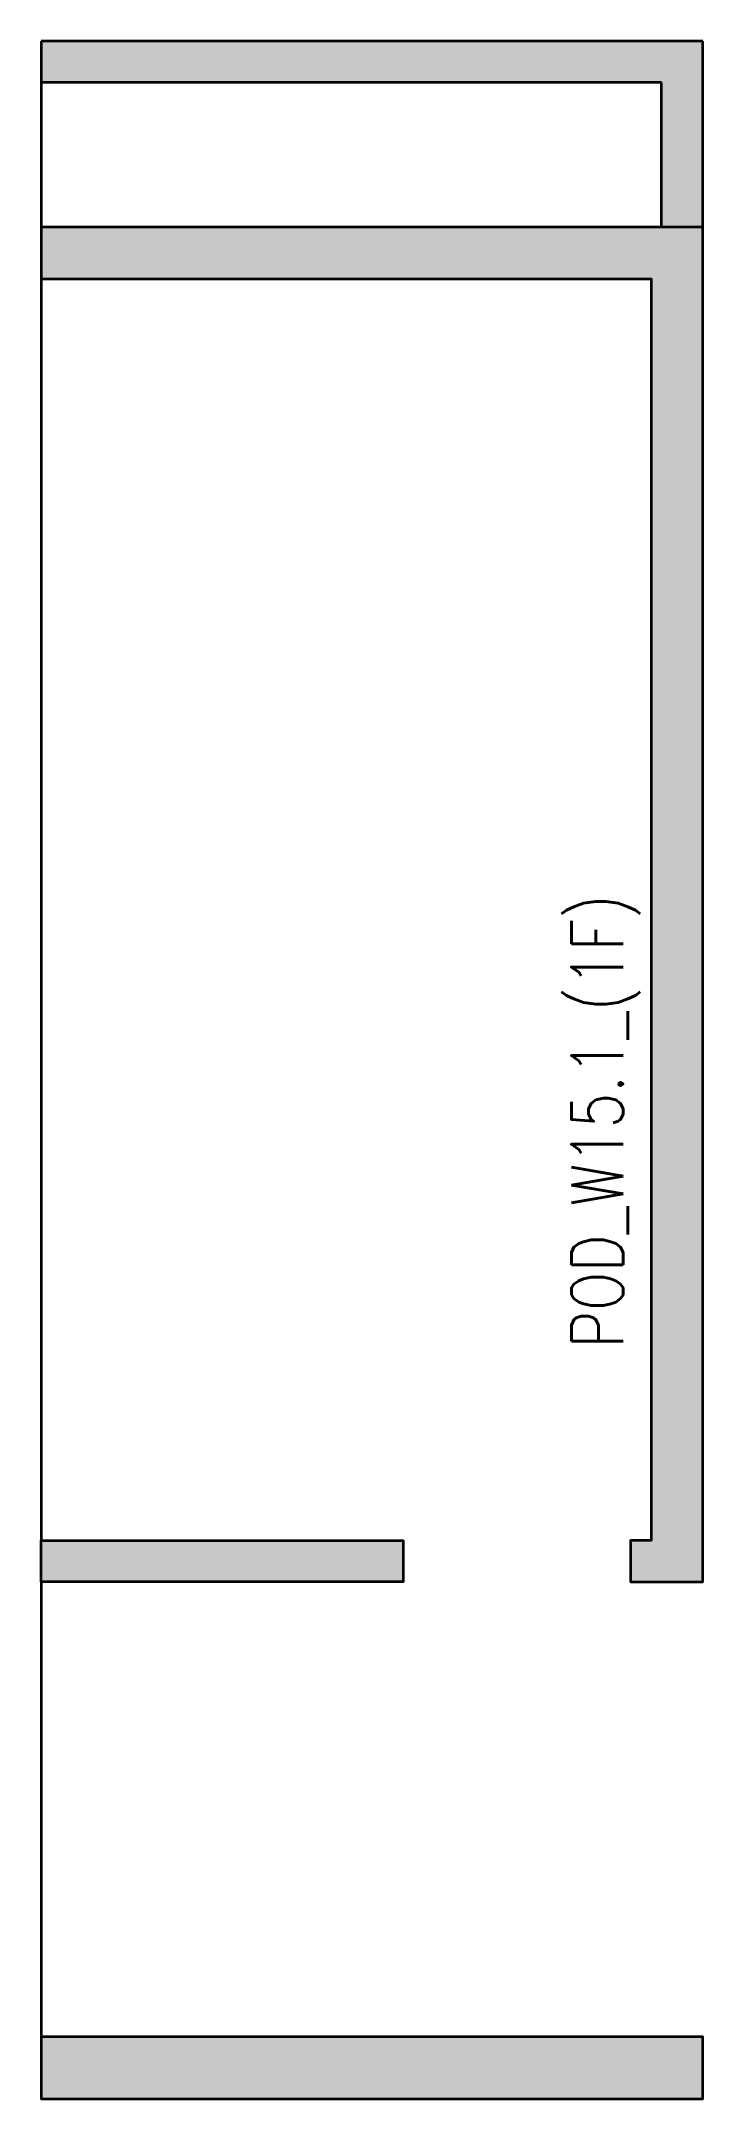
# Model space of a CAD drawing. Header units: millimetres. Extents: x 400 to 3600, y 10100 to 20050.
import ezdxf

# ---------------------------------------------------------------- set-up
doc = ezdxf.new("R2010")
doc.units = ezdxf.units.MM
doc.layers.get('Defpoints').update_dxf_attribs({"color": 151, "lineweight": 9})
doc.layers.add('NDC_S_HATCH COLUMN AND WALL', color=251, linetype='Continuous', lineweight=13)
doc.layers.add('NDC_S_WALL', color=6, linetype='Continuous', lineweight=35)
doc.styles.add('NDC_BAR 2', font='romans.shx', dxfattribs={"width": 0.8})

msp = doc.modelspace()

# ---------------------------------------------------------------- hatches: boundary and pattern name
at = {"layer": 'NDC_S_HATCH COLUMN AND WALL', "ltscale": 200}
h = msp.add_hatch(color=256, dxfattribs=at)
h.dxf.hatch_style = 1
h.paths.add_polyline_path([(3600, 20050), (400, 20050), (400, 19850), (3400, 19850), (3400, 19150), (3600, 19150)])
h.paths.add_polyline_path([(3600, 10100), (3600, 10400), (400, 10400), (400, 10100)])
h.paths.add_polyline_path([(3350, 12800), (3250, 12800), (3250, 12600), (3600, 12600), (3600, 19150), (400, 19150), (400, 18900), (3350, 18900)])
h.paths.add_polyline_path([(2150, 12600), (2150, 12800), (400, 12800), (400, 12600)])

# ---------------------------------------------------------------- linework, layer by layer
at = {"layer": 'NDC_S_WALL'}
for p, q in [((3600, 20050), (400, 20050)), ((400, 20050), (400, 19150)), ((3600, 19150), (3600, 20050)), ((3400, 19850), (400, 19850)), ((3400, 19150), (3400, 19850))]:
    msp.add_line(p, q, dxfattribs=at)
at = {"layer": 'NDC_S_WALL', "ltscale": 200}
msp.add_line((400, 12600), (400, 12800), dxfattribs=at)
msp.add_lwpolyline([(400, 18900), (3350, 18900), (3350, 12800), (3250, 12800), (3250, 12600), (3600, 12600), (3600, 19150), (400, 19150), (400, 12800), (2150, 12800), (2150, 12600), (400, 12600), (400, 10100), (3600, 10100), (3600, 10400), (400, 10400)], dxfattribs=at)

# ---------------------------------------------------------------- texts
at = {"layer": 'Defpoints', "style": 'NDC_BAR 2', "width": 0.8}
msp.add_text('POD_W15.1_(1F)', height=250, rotation=90, dxfattribs=at).set_placement((3214.1, 13730.2))

doc.saveas('drawing.dxf')
